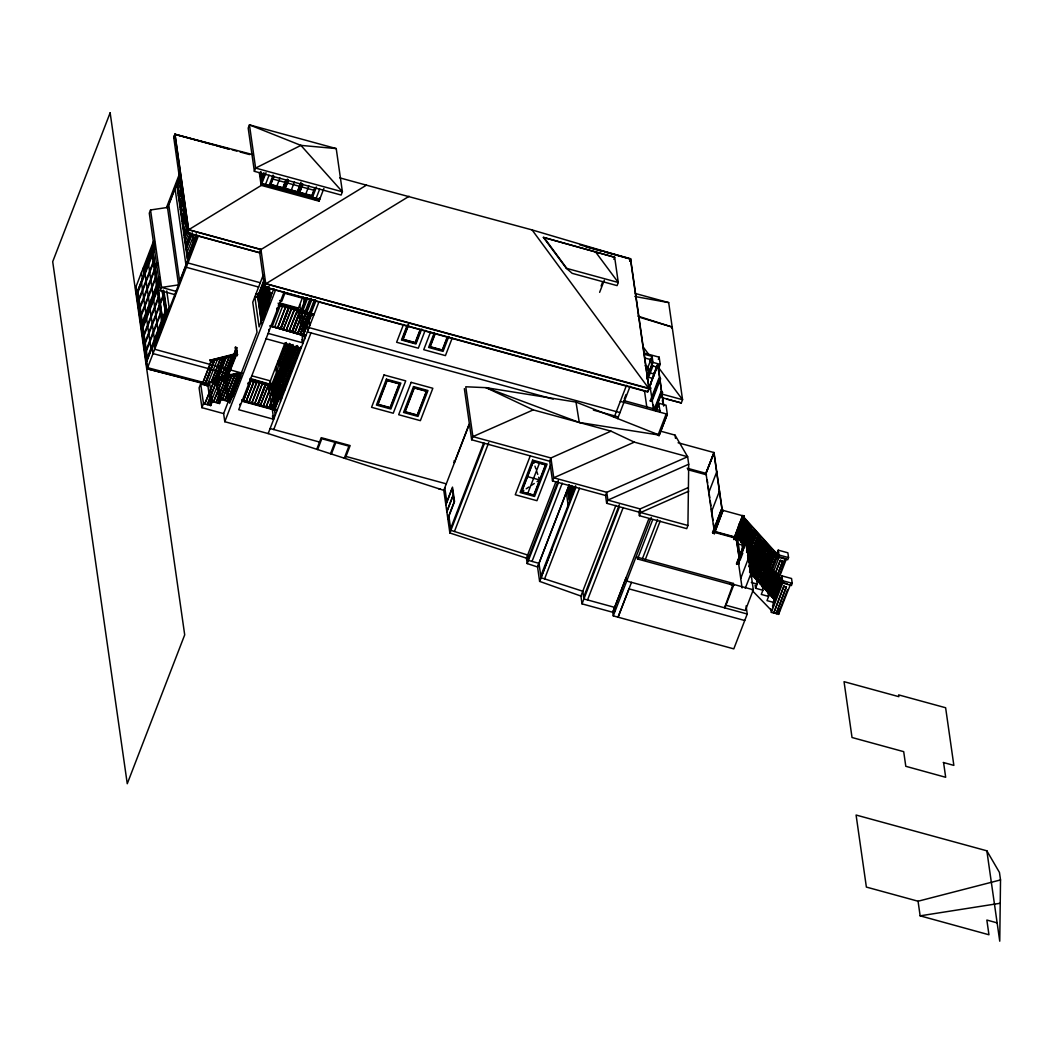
<?xml version="1.0" encoding="UTF-8"?>
<svg xmlns="http://www.w3.org/2000/svg" width="1054" height="1054" viewBox="0 0 1054 1054"><rect width="100%" height="100%" fill="white"/><g stroke="black" fill="none" stroke-linecap="round" stroke-linejoin="round"><path stroke-width="1.5" d="M688.196 487.607L640.121 508.937L638.895 512.099L639.409 515.709L686.721 528.647L687.933 525.485L688.71 464.234L687.643 456.738L675.034 435.118L660.779 431.218M986.847 850.815L999.745 941.182L1000.523 879.932L999.455 872.435L986.847 850.815L856.085 815.032L866.375 887.073L918.06 901.223L1000.523 879.932M259.324 172.54L261.142 185.333L319.006 201.143L319.349 197.915M650.779 384.644L651.161 381.548M678.104 442.772L714.019 452.574L705.93 473.733M174.977 134.174L173.739 137.415L187.309 233.053L259.613 252.841L260.865 249.614L366.423 185.161L532.072 229.917L630.45 259.047L648.974 388.728L647.723 391.969L264.501 287.07L259.692 252.644L260.931 249.416L188.613 229.64L174.977 134.174L228.955 148.93M179.562 176.137L167.494 207.44L150.538 209.97L149.286 213.198L160.34 290.654L174.806 294.606M153.607 241.01L135.597 287.742L147.165 368.795L209.206 385.118M166.466 207.651L179.891 172.79M143.384 269.982L154.437 241.3M179.641 176.729L168.785 204.924L179.667 281.168L197.19 235.714M143.673 271.932L154.53 243.751M177.072 186.716L179.931 179.285M179.891 180.194L177.441 186.36L178.6 194.463L181.591 186.492M136.901 292.775L154.477 247.189M136.967 293.236L154.24 248.401M137.139 294.435L155.267 247.598M178.126 190.142L181.038 182.579M178.35 195.715L181.749 186.887M138.957 298.769L153.093 262.09M139.128 299.968L153.265 263.289M178.693 198.126L182.092 189.298M181.894 190.445L179.075 197.757L180.234 205.873L183.053 198.547M181.525 191.604L179.193 197.638L180.313 205.451L182.645 199.404M179.76 201.551L182.671 193.989M140.063 306.582L154.2 269.89M155.03 267.742L156.743 263.105M140.235 307.781L154.371 271.102M155.201 268.941L157.533 262.894M179.984 207.124L182.816 199.773M180.326 209.522L183.159 202.17M183.739 201.498L180.695 209.166L181.855 217.269L185.24 208.494M141.183 314.382L155.32 277.703M141.355 315.581L155.491 278.902M181.38 212.948L183.712 206.913M181.617 218.534L185.017 209.706M141.42 324.448L159.589 277.307M141.592 325.646L159.457 279.323M181.96 220.932L184.872 213.356M141.658 326.108L159.8 279.033M141.961 328.202L159.51 282.656M142.026 328.65L159.879 282.327M182.382 223.935L185.306 216.36M142.198 329.849L159.786 284.224M182.724 226.333L186.123 217.519M186.136 218.31L183.106 225.978L184.266 234.08L187.256 226.109M160.34 290.654L161.591 287.413L150.538 209.97M183.778 229.759L186.11 223.725M144.016 334.197L158.153 297.518M144.187 335.396L158.324 298.717M184.015 235.345L186.848 227.993M184.358 237.743L187.19 230.391M186.993 231.537L184.727 237.387L185.886 245.49L190.405 233.777M187.19 231.221L184.858 237.269L185.965 245.068L190.629 232.987M145.123 341.997L159.259 305.317M160.089 303.157L163.001 295.607M188.613 229.64L187.375 232.881L259.692 252.644M145.294 343.196L159.431 306.516M160.261 304.356L163.172 296.806M185.412 241.168L188.903 232.104M185.636 246.755L190.748 233.514M146.242 349.809L160.379 313.13M146.414 351.008L160.551 314.329M185.978 249.152L192.223 232.974M187.045 252.578L194.028 234.449M146.48 359.875L166.071 309.059M146.651 361.074L166.242 310.258L163.357 290.1M146.717 361.522L166.611 309.902L163.897 290.864M196.334 233.83L187.52 256.899L186.36 248.797L192.289 233.421L193.422 241.379M187.269 258.164L196.347 234.62M154.174 345.475L169.035 306.912L166.756 290.917M154.451 347.438L197.651 235.332M198.468 235.688L147.165 368.795L209.048 384.526M254.37 171.315L255.608 168.087L249.442 124.859L336.226 148.574L342.392 191.802L341.14 195.043L254.37 171.315L248.191 128.087L249.442 124.859L300.904 145.386L336.226 148.574M263.895 172.698L261.721 178.35L260.812 172.052M261.471 179.615L263.684 173.857M260.891 183.58L264.594 173.976M261.142 185.333L266.03 172.672M264.778 186.321L269.073 175.201M273.091 175.122L269.218 185.201L312.603 197.058L316.49 186.993M273.711 176.137L270.43 184.634L283.091 188.086L286.359 179.602M273.961 176.361L270.838 184.45L282.894 187.744L286.003 179.654M200.668 383.814L203.488 403.629L210.721 405.606L207.901 385.79L200.668 383.814L199.101 387.859L201.933 407.674L223.632 413.603L224.792 421.705L268.177 433.576L443.787 490.347L449.874 532.981L526.433 558.172L527.198 563.574L537.566 566.986L539.622 581.386L580.912 596.05L582.032 603.863L612.756 612.269L613.283 615.879L733.795 648.869L747.233 614.021L746.074 605.892M276.859 186.097L279.982 178.007M211.696 360.692L202.091 384.631L211.143 360.824M204.463 385.066L214.621 360.007L204.95 385.421M204.489 385.29L214.081 360.125M204.911 385.197L214.621 360.007M206.9 385.948L217.559 359.309M207.901 385.79L209.456 381.746L216.689 383.722L219.522 403.537L212.289 401.561L209.456 381.746M283.684 189.153L287.558 179.075M288.164 180.089L284.896 188.587L297.544 192.052L300.825 183.554M288.414 180.313L285.305 188.402L297.347 191.696L300.996 182.25M210.879 382.562L220.484 358.623L211.327 382.694M201.933 407.674L203.488 403.629M213.738 383.353L223.422 357.938L204.819 403.774L214.463 380.059M213.29 383.221L222.868 358.057M213.712 383.129L223.422 357.938M207.23 404.433L225.833 357.596M207.678 404.552L225.793 357.372M216.149 384.012L226.346 357.24M216.689 383.722L218.244 379.677L225.477 381.653L228.31 401.469L223.632 413.603M291.326 190.049L294.448 181.96M209.641 405.092L229.271 356.555L220.115 380.626M210.721 405.606L212.289 401.561M222.526 381.284L232.209 355.857L213.606 401.706L223.224 377.754M222.078 381.153L231.656 355.988M222.354 381.14L232.209 355.857M235.385 347.201L235.872 354.592L237.321 355.554L236.742 347.57L235.385 347.201L236.373 354.118L210.036 360.31L236.294 353.512M262.578 298.98L254.831 296.859L252.749 302.261L257.031 332.273L229.693 403.208L225.411 373.195M263.197 275.16L255.081 296.214L263.513 298.519M235.529 351.496L227.769 370.626L235.635 349.902M261.326 322.524L257.426 293.684L258.862 294.079L262.472 319.362M227.769 370.626L235.674 350.139M236.333 348.65L236.742 347.57M216.017 402.364L236.742 351.575M227.941 371.838L235.846 351.338M216.465 402.483L235.872 351.562L236.781 351.812M224.91 381.719L236.294 351.456M264.185 280.799L258.125 295.542L264.304 279.205M224.937 381.943L236.043 352.761L236.952 353.011M259.152 297.636L258.862 294.079M228.402 373.551L236.307 353.05M226.294 379.796C229.917 381.166 223.488 379.572 227.335 377.095M227.822 375.487L227.071 368.781L228.507 369.177M228.626 373.603L236.531 353.103M263.829 283.684L258.322 296.964L264.225 281.023M298.137 193.106L301.47 184.476M226.32 379.98L227.453 377.016M228.389 374.908L236.966 353.696M258.322 296.964L263.974 282.314M264.594 283.645L258.533 298.387L264.146 283.526M228.955 372.325L229.285 376.133L218.428 403.023L228.534 376.515M258.533 298.387L264.738 282.288M302.63 184.042L299.362 192.539L312.01 196.004L315.291 187.507M218.428 403.023L229.113 376.607M258.757 298.453L264.396 283.803M302.88 184.266L299.758 192.355L311.813 195.649L314.935 187.559M218.876 403.142L229.074 376.383M265.358 283.605L258.731 299.81L264.91 283.486M258.731 299.81L265.134 283.539M219.522 403.537L221.077 399.492L218.244 379.677M265.002 286.49L258.941 301.233L265.107 284.909M265.2 287.926L259.139 302.669L265.318 286.332M259.139 302.669L265.344 286.556M232.012 375.685L222.394 399.637L231.458 375.817M265.977 287.887L259.35 304.092L265.806 286.688M259.35 304.092L266.122 286.517M266.741 287.847L259.547 305.515L266.293 287.716M259.547 305.515L266.886 286.477M268.111 286.569L259.758 306.938L267.057 287.689M268.283 287.768L259.956 308.374L267.821 287.65L269.798 300.548M224.779 400.072L234.937 375L225.266 400.415M224.805 400.296L234.396 375.132M225.227 400.191L234.937 375M268.48 289.191L260.167 309.797L268.032 289.073M260.167 309.797L268.059 289.297M268.124 292.09L260.364 311.22L268.507 289.415M260.364 311.22L268.269 290.72M305.792 194.002L308.914 185.912M268.322 293.513L260.562 312.643L267.979 291.8M260.562 312.643L268.019 292.024M227.677 401.073L237.321 374.447M227.216 400.955L237.901 374.539M269.547 293.592L260.773 314.079L268.638 293.355M268.849 294.777L260.97 315.502L269.323 295.12M232.012 395.25L230.734 394.459L229.047 398.86L230.51 399.453L229.074 399.058L230.615 395.066L231.234 399.216M268.625 296.306L261.181 316.925L269.047 296.2M231.234 394.868L239.548 374.275M239.785 373.511L239.442 374.407L213.066 380.613L212.697 378.926L239.034 372.721L240.391 373.09L240.813 376.094M269.139 299.217L261.379 318.348L269.534 296.556M239.759 375.698L231.432 396.304L239.311 375.58M238.652 374.025L240.009 374.394L240.391 373.09M261.379 318.348L268.836 297.729M230.51 399.453L231.498 396.581M262.038 319.902L269.007 298.928M231.643 397.727L239.508 377.003L239.706 378.426L238.612 373.801M261.59 319.77L269.033 299.152M273.869 288.598L259.113 326.885L254.831 296.859M232.697 396.185L240.035 377.148L239.06 376.884M262.604 318.44L269.337 300.64M232.736 396.409L239.508 378.834M262.354 319.744L269.099 301.945M263.342 318.176L265.028 313.776M266.754 309.612L269.547 302.063M263.658 318.005L265.344 313.618M224.792 421.705L275.647 289.758M315.409 200.155L319.691 189.035M248.151 383.537L248.56 382.47L248.243 384.223M270.338 325.91L305.449 335.067L305.397 336.173L270.338 325.91L305.397 336.173M270.443 326.621L270.496 325.502M278.493 305.726L278.823 303.96L313.868 314.197L313.446 315.278L278.401 305.041L279.784 305.858M284.079 292.05L238.731 409.716L273.684 419.268L268.796 385.053L250.206 379.967M319.006 201.143L323.881 188.482M243.606 400.744L251.05 380.112L243.184 400.836L251.471 380.02L253.882 380.678M272.314 326.253L280.206 305.752M253.948 381.126L246.043 401.627L253.909 380.902M274.712 326.911L282.591 306.187L285.45 306.977M256.768 381.68L248.902 402.404L257.229 381.811M285.476 307.201L277.61 327.926L285.515 307.425M259.6 382.246L251.774 403.195L260.088 382.589M288.374 308.203L280.469 328.703L288.348 307.979M288.822 308.321L280.931 328.822L288.796 308.097M291.655 308.888L283.342 329.48L291.207 308.756L291.721 309.336M265.424 384.486L257.492 404.749L265.358 384.025M294.106 309.771L286.201 330.271L294.553 309.889M265.845 384.381L257.94 404.881L265.871 384.605M268.23 384.815L260.351 405.54L268.678 384.934M269.31 383.709L285.133 342.682M285.753 343.341L279.415 359.77L280.443 366.99L289.073 344.579M279.797 359.414L286.108 343.037M286.398 342.484L279.916 359.295L280.693 365.725L289.297 343.393M271.537 385.724L263.223 406.317L271.089 385.593L271.603 386.172M299.823 311.338L291.932 331.826L299.797 311.114M280.232 362.55L287.413 343.947L287.847 346.95M271.695 384.894L276.385 372.721L275.621 367.345M300.311 311.681L292.38 331.957L300.245 311.233M305.884 297.676L301.51 309.006L301.747 310.666L306.45 298.48M271.339 387.951L277.676 371.495L276.688 364.579M271.616 389.888L272.946 386.423L274.791 399.334L294.751 347.57M273.539 384.908L279.297 369.954L278.032 361.087M306.991 297.676L301.813 311.114L304.566 330.324L315.844 301.049M307.636 298.084L303.486 308.835L303.842 311.325M273.197 388.056L290.219 343.881M290.113 344.46L266.082 407.107L290.601 344.829M303.104 312.01L294.791 332.616L302.656 311.892L303.17 312.471M291.009 344.513L284.303 361.904L285.357 369.282L293.17 349.006L292.643 345.304L284.83 365.593M274.844 388.61L283.592 365.909M284.527 363.485L291.787 344.645M310.139 298.572L304.211 313.934L304.026 312.603M275.147 390.718L283.895 368.004M276.807 387.161L268.941 407.885L284.198 370.112M311.035 298.308L297.65 333.393L306.003 313.025M303.038 319.665L311.246 298.361M269.363 407.779L277.334 387.74M298.071 333.301L311.154 299.217M285.133 367.701L292.946 347.412M311.879 299.402L304.777 317.847L305.502 322.946L314.382 299.903M280.193 388.518L271.8 408.662L279.679 387.938M308.414 313.684L300.509 334.184L308.44 313.908M273.684 404.446L281.365 384.526L282.63 393.406L299.889 348.637M296.332 345.712L282.512 381.561L283.539 388.781L298.506 349.968L298.098 347.069M280.127 388.07L271.774 408.438M282.894 381.205L296.556 345.936M273.974 406.396L280.298 389.967L281.563 398.847M304.263 328.229L315.199 299.85M304.329 328.677L315.475 299.758M274.185 407.924L279.455 394.275L280.496 401.6M283.447 384.104L297.584 347.425M311.233 314.197L303.381 334.961L311.694 314.329M298.137 350.323L283.789 387.529L283.012 381.087M241.735 401.113L276.688 410.665L276.741 409.545L241.788 399.993M281.326 397.187L300.785 346.687M276.688 410.665L276.741 409.545M285.16 388.689L250.206 379.124L249.798 380.204L284.751 389.756L285.16 388.689L250.114 378.452M268.177 433.576L319.085 301.47M273.737 429.531L310.97 332.906M316.753 449.267L321.22 437.673L350.152 445.578L345.185 458.464M317.636 449.557L321.813 438.727L334.922 442.311L330.521 453.721M331.404 454.01L335.818 442.561L348.927 446.145L344.289 458.174M403.484 324.474L396.62 342.273L418.319 348.202L425.17 330.403M407.239 325.093L401.482 340.02L415.948 343.986L421.705 329.046M407.569 325.87L402.246 339.678L415.579 343.327L420.902 329.52M408.412 324.632L402.694 339.467L415.355 342.919L420.506 329.573M408.649 324.895L403.102 339.283L415.157 342.576L420.151 329.625M430.599 331.891L423.734 349.691L445.434 355.62L452.298 337.82M434.367 332.497L428.609 347.438L443.062 351.39L448.82 336.45M434.959 333.525L429.821 346.871L442.469 350.336L447.621 336.99M435.21 333.749L430.23 346.687L442.272 349.981L447.265 337.043M601.096 286.056L602.822 281.602M599.634 292.34L604.285 280.259M613.876 259.35L614.666 257.268L543.363 237.374L566.341 268.296L572.164 273.329L617.077 285.608L618.276 282.485L614.666 257.268L543.363 237.374M629.752 260.865L630.582 258.717L579.779 244.831M551.874 549.595L539.622 581.386L575.958 487.185M544.589 578.883L579.529 488.213M614.205 417.213L626.498 385.329M624.258 399.044L625.997 394.525M617.67 418.583L630.108 386.317M649.607 361.245L650.7 358.439M646.497 370.968L652.11 356.41L644.257 354.263M647.275 376.37L651.635 365.04M646.642 378.821L652.966 362.405L652.11 356.41M652.927 365.975L648.566 377.306L652.176 378.294L657.38 364.803L658.579 365.132L657.749 367.293L658.961 367.622L660.199 364.381L659.172 357.187L644.086 353.05M658.342 359.335L659.172 357.187M671.727 328.242L672.188 327.069L637.907 316.121M650.081 385.474L657.973 364.974L659.87 378.254L651.978 398.755L659.646 378.188L657.749 364.908L649.857 385.408L651.978 398.755M630.582 258.717L649.106 388.399L647.854 391.64L264.58 286.872M650.213 400.955L658.921 378.215L660.66 378.676L651.939 401.429L650.199 400.863M654.837 409.479L661.609 391.917L659.725 378.729L652.057 399.295L653.52 409.545M653.915 410.151L660.884 391.93L662.637 392.496L660.884 397.029M654.916 410.032L661.688 392.457L663.809 405.803M655.14 410.085L661.912 392.523M655.865 410.862L658.803 403.234L666.036 405.21L667.314 414.222L659.277 435.078L579.278 422.47L486.065 387.661L465.763 386.778L472.89 436.619L471.665 439.781L550.386 461.428M656.51 410.006L657.551 406.475L658.763 406.804M662.255 401.034L663.427 397.99M666.8 399.123L681.306 402.944L682.557 399.716L668.684 302.603L635.364 293.499M613.283 615.879L651.253 517.435M631.491 582.348L618.066 617.183L629.001 588.87L744.73 620.503M705.864 473.312L714.019 452.588L722.306 510.623L714.151 531.348M705.89 473.457L714.019 452.588M708.762 492.574L716.76 471.797M711.503 511.783L719.5 491.006M712.57 532.494L721.371 509.649L723.031 510.096L714.335 533.693L712.57 532.494L714.335 533.693L714.19 532.929M712.675 533.245L721.371 509.649M717.629 521.743L719.342 517.29M721.055 512.837L722.201 509.872M733.584 538.805L733.834 538.133L735.6 539.332L733.834 538.133M738.498 526.038L739.658 523.021M734.533 536.96L742.622 515.841M733.689 539.556L742.569 515.472L744.229 515.92L735.349 540.004M735.811 535.551L743.333 515.933L723.07 510.399L714.968 531.506L735.231 537.053M735.244 539.253L736.746 535.327L744.387 543.785M737.326 533.851L742.438 520.571M777.865 555.616L743.9 518.015L744.229 515.92M736.772 537.369L743.834 520.373L736.772 537.369L742.635 521.743M736.206 538.937L739.368 558.949M738.077 538.554L745.165 521.862L738.722 539.016L738.077 538.554L738.722 539.016M738.116 538.857L744.572 521.69M739.539 540.425L746.588 523.43L740.145 540.597L739.5 540.122L740.145 540.597M740.092 540.294L746.588 523.43M740.909 541.703L748.011 525.011L741.555 542.164L740.909 541.703L741.555 542.164M740.962 541.993L747.418 524.839M741.515 541.861L748.011 525.011M749.434 526.578L742.385 543.574L748.827 526.42L749.473 526.881L748.827 526.42M742.385 543.574L748.88 526.71M736.469 563.679L750.856 528.159L744.994 543.785M744.387 543.614L750.25 527.988M736.575 564.43L745.468 540.346L747.233 541.624L745.586 541.176M744.954 543.482L750.856 528.159M737.523 564.022L746.258 541.361M737.681 564.061L746.403 541.4L753.32 589.779L745.31 610.543L725.495 605.128L733.373 583.455L637.275 557.197L637.538 558.989L733.624 585.26L724.889 607.908L724.638 606.116M746.192 544.233L781.581 583.547L782.621 581.861L746.983 542.402L747.115 540.807M746.957 541.822L752.279 529.727L747.009 543.824M736.838 563.758L738.511 564.285L739.302 562.217M739.948 560.53L742.793 553.166M746.219 544.391L751.673 529.569M746.97 543.521L752.279 529.727M753.096 531.137L746.64 548.291L753.702 531.308M746.561 550.82L748.933 546.394L746.601 551.123M746.575 552.52L748.933 546.394M747.207 551.282L755.125 532.876L748.669 550.03L748.024 549.569M748.063 549.872L754.519 532.718M755.125 532.876L748.669 550.03M748.024 552.691L749.75 547.803L750.395 548.264L749.75 547.803M748.037 554.391L750.356 547.961M756.548 534.457L749.486 551.44L755.942 534.286L756.588 534.747L755.942 534.286M749.486 551.44L755.981 534.589M747.629 558.567L751.779 549.542L740.725 578.448M747.681 558.87L751.173 549.371M748.235 558.725L751.779 549.542M750.909 553.021L757.971 536.025L751.515 553.179L750.87 552.718M753.241 548.278L757.971 536.025M749.051 560.135L753.202 551.11L749.065 561.835M749.104 560.438L752.596 550.939M749.104 562.138L752.635 551.242M754.058 549.687L759.394 537.593L752.938 554.76L752.292 554.285L752.938 554.76M752.332 554.588L758.788 537.435M752.885 554.457L759.394 537.593M748.748 566.617L754.018 552.52L754.664 552.981L749.354 566.775M749.302 566.472L754.032 554.22M754.927 553.1L760.211 539.002L760.856 539.477L754.361 556.328L753.715 555.866M750.711 566.354L756.047 554.259L750.184 569.885M750.171 568.185L755.441 554.088M750.145 569.582L756.047 554.259M756.904 552.836L762.226 540.742L755.771 557.909L755.125 557.434L755.771 557.909M755.178 557.737L761.634 540.583M757.51 553.007L762.226 540.742M756.864 555.669L750.369 572.52L757.47 555.827L751.015 572.994M745.27 588.303L750.988 573.468M757.141 557.474L763.649 542.323L751.831 574.404L758.933 557.711L758.287 557.237L751.831 574.404M757.154 559.173L763.043 542.151M757.747 557.645L763.649 542.323M752.437 574.562L758.893 557.408M758.603 559.358L765.072 543.89L758.616 561.057L757.971 560.583L758.616 561.057M758.577 560.754L765.072 543.89M759.71 558.818L760.356 559.279L759.71 558.818L753.254 575.971L766.495 545.471L760.039 562.625L759.394 562.164L760.039 562.625M753.254 575.971L759.75 559.121M760.303 558.976L753.86 576.143M759.433 562.454L765.889 545.3M761.765 557.724L766.495 545.471M754.677 577.552L761.726 560.557L755.283 577.711L754.638 577.249L755.283 577.711M767.918 547.039L760.856 564.035L767.312 546.881L767.958 547.342L767.312 546.881M760.856 564.035L767.352 547.171M756.1 579.12L763.201 562.428L756.1 579.12L762.556 561.966M756.693 579.278L762.556 563.666M764.058 561.005L769.341 548.62L762.279 565.603M764.611 560.873L768.748 550.148M764.572 563.706L757.523 580.688L763.966 563.534L764.611 563.995L763.966 563.534M757.523 580.688L764.018 563.837M764.255 565.352L770.764 550.188L764.308 567.342L763.663 566.881L764.308 567.342M764.651 574.298L770.5 575.892L774.308 602.611L766.996 600.609L768.603 596.432L761.291 594.43L762.898 590.253L755.586 588.251L757.194 584.074L753.373 557.355L747.523 555.748M763.702 567.184L770.158 550.03M764.269 567.052L770.764 550.188M758.946 582.269L765.994 565.273L759.499 582.137M759.539 582.427L766.034 565.576L765.388 565.115M772.187 551.769L765.125 568.752L771.581 551.598L772.226 552.059L771.581 551.598M760.316 583.547L767.417 566.854L760.962 584.008L760.316 583.547L760.962 584.008M760.356 583.837L766.811 566.683M760.922 583.705L767.417 566.854M768.274 565.431L773.61 553.337L767.154 570.491L766.508 570.03L767.154 570.491M766.548 570.333L773.004 553.179M768.88 565.603L773.61 553.337M768.84 568.422L761.779 585.418L768.234 568.264L768.88 568.725L768.234 568.264M769.697 567.012L774.426 554.747L775.072 555.208L774.426 554.747M775.019 554.918L767.971 571.9L774.466 555.05M763.162 586.683L770.263 570.003L763.807 587.157L763.162 586.683L763.807 587.157M763.201 586.986L769.657 569.832M763.768 586.854L770.263 570.003M769.394 573.481L776.442 556.486L771.765 569.041M777.391 552.322L778.221 550.162L787.865 552.797L788.55 557.606L787.72 559.753L778.076 557.118L777.391 552.322L778.603 552.652M771.133 570.28L776.442 556.486M771.726 571.874L764.624 588.567L771.08 571.4M764.624 588.567L771.12 571.703M765.23 588.725L776.956 557.724M778.076 557.118L778.906 554.971L778.221 550.162M771.66 574.048L771.699 575.695L746.443 547.737M778.274 556.881L778.05 558.462L778.445 557.276M766.047 590.135L773.109 573.139L766.653 590.306L766.008 589.832L766.653 590.306M770.197 580.201L779.196 556.855L786.429 558.831L776.548 584.469M770.803 580.372L771.027 578.053M767.47 591.716L773.926 574.549L767.47 591.716L774.571 575.023M768.076 591.874L773.939 576.248M775.164 573.613L780.303 560.293L782.714 560.952L774.216 583.6L782.714 560.952M776.627 584.259L771.818 582.941L780.303 560.293M768.853 592.98L775.942 576.288L769.499 593.455L768.853 592.98L769.499 593.455M768.893 593.283L775.349 576.13M770.316 594.864L777.365 577.869L770.869 594.719M770.922 595.023L777.417 578.172L776.772 577.697M778.102 578.791L784.848 559.661M771.686 596.129L778.787 579.437L772.332 596.604L771.686 596.129L772.332 596.604M771.739 596.432L778.195 579.278M772.292 596.3L778.195 580.978M780.21 581.017L773.162 598L779.604 580.846L780.25 581.321L779.604 580.846M781.897 575.866L781.067 578.027L781.752 582.822L791.396 585.457L792.226 583.31L791.541 578.501L781.897 575.866L782.582 580.675L780.974 583.732L781.633 581.479M773.135 602.888L781.198 581.94M782.081 581.255L781.686 583.06M773.096 604.39L781.198 583.363L772.727 606.985L772.556 605.773M774.479 599.805L774.861 600.74L774.65 599.581M773.781 613.046L783.965 585.998L773.781 613.046L771.37 612.387L782.872 582.559L787.206 583.745M776.192 613.705L786.376 586.656L776.192 613.705L778.603 614.363L790.184 585.128M778.432 613.164L780.026 608.79L778.603 614.363M780.619 607.486L787.536 589.555M173.673 137.587L174.924 134.359L252.789 154.609M187.309 233.053L188.547 229.812L174.924 134.359L213.013 144.78M264.501 287.07L265.753 283.829L260.931 249.416M454.34 462.601L468.859 424.973M443.787 490.347L469.478 423.774M445.802 504.458L452.495 487.119L454.551 501.52L447.858 518.871M445.868 504.906L452.245 488.371L453.18 494.906L446.804 511.44M446.87 511.888L453.246 495.354L454.182 501.888L447.805 518.41M450.638 528.541L483.694 442.878M449.874 532.981L484.418 443.484M454.445 531.479L488.74 442.614M530.241 455.921L515.261 494.748L536.947 500.69L550.781 464.84M521.743 491.757L533.403 461.547L545.458 464.854L533.798 495.051L521.743 491.757L523.825 490.387M527.777 493.404L539.424 463.193M629.62 261.194L630.45 259.047M638.895 512.099L606.669 503.285L605.549 495.472L552.52 480.953L553.745 477.791L550.913 457.976L472.89 436.619L533.258 409.887L610.991 431.152L634.324 442.14L687.643 456.738L606.775 492.31L553.745 477.791L634.324 442.14M526.433 558.172L555.945 481.678M615.18 610.977L614.653 607.367L583.916 598.949L582.77 591.241L541.031 577.724L538.976 563.323L528.423 560.425L528.159 558.62L558.343 480.4M527.198 563.574L558.488 482.495M532.033 561.413L562.217 483.193M569.2 484.945L537.566 566.986L569.213 484.919M570.043 485.433L566.591 494.392L568.132 505.209M570.873 485.775L568.093 492.956L569.12 500.163L574.114 487.225M571.202 485.525L568.475 492.6L569.371 498.911L573.745 487.58M569.028 495.485L572.665 486.052M540.781 576.077L575.616 485.789M605.549 495.472L606.775 492.31L607.881 500.11L606.669 503.285M580.912 596.05L615.905 505.353M583.652 597.17L619.304 504.774M582.032 603.863L619.396 507.014M587.539 599.937L623.177 507.567M658.17 434.775L665.799 414.986L666.905 415.289L658.948 435.934M639.409 515.709L640.634 512.534L640.121 508.937L607.881 500.11L688.71 464.234M648.856 518.739L612.756 612.269L626.195 577.434L626.708 581.044L747.233 614.021M637.538 558.989L652.769 519.517M642.466 558.594L657.564 519.451M645.074 560.148L660.186 521.019M778.998 556.868L778.076 558.686L743.096 519.78M776.113 576.722L781.462 582.638L780.974 583.732M782.621 581.861L781.475 582.085M526.223 488.806L528.897 487.027M531.585 485.262L534.259 483.496M537.026 481.665L539.622 479.952L538.686 477.185M262.169 184.872L188.547 229.812L260.865 249.614M409.15 196.268L265.753 283.829L648.974 388.728L532.072 229.917M610.991 431.152L550.913 457.976L549.687 461.151L552.52 480.953M688.71 491.204L640.634 512.534L687.933 525.485M211.775 360.442L222.473 357.925M225.53 357.201L236.702 354.315M209.957 359.717L210.326 361.403L236.307 355.29M216.044 379.295L226.742 376.779M234.383 374.974L239.969 374.17M918.06 901.223L920.142 915.834L1000.009 903.291M533.258 409.887L486.065 387.661L575.985 402.075L659.277 435.078L653.467 433.484M634.851 296.49L668.684 302.603M209.272 383.972L147.6 367.675L136.019 286.622M723.097 510.834L721.476 510.399M730.014 584.272L733.624 585.26L733.373 583.455M339.704 177.836L366.423 185.161M232.13 149.8L236.9 151.104M240.075 151.974L249.587 154.569M216.189 145.65L228.889 149.128M586.011 246.873L601.887 251.221M605.062 252.09L628.869 258.612M272.92 179.048L284.962 182.342M287.373 183.001L299.428 186.294M301.839 186.953L313.894 190.247M319.744 199.219L261.893 183.409L260.285 172.197M319.533 199.746L261.682 183.936L259.995 172.737M566.341 268.296L618.276 282.485L595.299 251.577M644.574 357.925L650.871 359.638L651.728 365.646L656.55 366.963M652.966 362.405L660.199 364.381M645.022 365.791L648.157 366.66L648.935 372.062M650.226 372.984L653.836 373.972M648.039 387.292L651.056 388.122M265.819 283.631L649.106 388.399M661.609 391.917L659.949 378.794M187.955 262.96L260.272 282.735M660.858 393.788L682.557 399.716L658.263 367.187M186.294 267.281L258.612 287.044M662.716 397.872L681.306 402.944M269.205 292.63L272.064 293.407M268.678 293.579L269.574 293.816M268.388 294.646L269.745 295.028M268.427 294.883L269.784 295.252L269.337 292.169M268.599 296.082L269.495 296.319L261.142 316.701M257.268 294.092L258.704 294.488M255.924 294.026L258.125 294.633M259.231 294.936L260.14 295.186M264.501 296.372L267.426 297.175M279.626 300.509L281.84 301.115L284.83 293.315L302.314 298.098L297.689 310.113L298.15 313.367M280.232 303.091L298.466 308.071M265.674 299.823L268.77 300.68M278.072 303.223L298.216 308.73L303.104 342.945L268.151 333.393M278.915 304.646L313.868 314.197M285.897 307.096L288.309 307.755M291.629 308.664L291.273 309.217M297.347 310.219L299.863 311.562M303.078 311.786L302.722 312.34M308.796 313.354L311.312 314.685M659.83 410.441L623.678 400.56L623.928 402.364M620.319 401.376L667.314 414.222M176.058 291.365L161.591 287.413L178.548 284.896L167.494 207.44M309.02 327.61L619.976 412.601M307.36 331.918L553.166 399.11M593.402 410.111L618.316 416.923M300.482 333.96L308.901 314.026M270.601 326.213L305.555 335.778M486.065 387.661L492.376 389.387M266.069 338.782L301.022 348.347M687.208 468.213L706.009 473.351L714.309 531.387M687.827 469.702L706.496 474.801M236.083 352.985L236.979 353.235M237.73 354.473L236.254 354.184M228.402 369.427L154.688 349.269L153.831 343.077M229.97 369.849L242.407 373.248M251.735 375.804L270.404 380.902M228.349 369.572L226.913 369.19L227.598 373.92M238.678 374.249L239.587 374.499L239.363 373.801M239.06 374.499L239.113 373.327L212.697 378.926M265.331 383.801L262.92 383.142L263.013 383.827M276.78 386.937L274.369 386.278L274.462 386.95M284.672 389.269L282.525 388.689L274.672 409.453L283.025 389.071M231.603 374.881L153.028 353.591L152.171 347.398M234.713 375.738L239.363 377.003M241.037 377.596L239.68 377.227L239.034 372.721M282.564 388.952L284.712 389.532M742.675 516.223L744.335 516.671M230.589 394.868L232.038 395.448M527.58 476.645L539.622 479.952M246.017 401.403L254.396 381.245M241.629 400.401L276.583 409.953M241.893 400.704L276.846 410.256M231.366 398.807L230.734 394.459M714.638 531.835L736.338 537.777L739.368 558.963M221.077 399.492L228.31 401.469M778.906 554.971L788.55 557.606M737.576 543.785L741.963 544.984L742.635 549.701M780.368 560.754L782.779 561.413M270.114 428.543L319.533 442.048M753.228 561.927L759.091 563.534L762.898 590.253M760.395 568.514L764.796 569.713L768.603 596.432M345.962 456.435L446.29 483.852M782.582 580.675L792.226 583.31M781.554 581.887L781.581 583.547L781.462 582.638M438.464 488.621L440.282 489.122M774.163 583.152L771.818 582.941M784.031 586.459L786.442 587.118M751.344 582.467L757.194 584.074M753.32 589.779L733.492 584.364L733.624 585.26M773.755 601.808L774.453 602.572M779.143 608.738L780.052 608.975M773.728 612.598L776.139 613.257M943.277 762.49L953.857 765.388L945.622 707.748L898.627 694.889L898.878 696.681L844.043 681.674L852.027 737.51L903.7 751.66L905.794 766.298L945.675 777.285L943.58 762.569M997.137 922.869L986.847 920.05L988.955 934.766L920.142 915.834M639.422 317.214L672.188 327.069M752.319 590.635L771.726 610.753M743.768 517.119L777.733 554.72M777.747 554.799L778.682 555.827M777.839 555.392L778.774 556.433M746.285 522.731L750.553 527.461M756.983 534.576L760.184 538.12M765.533 544.048L769.815 548.778M774.097 553.521L778.379 558.251M746.851 541.492L781.422 579.766M751.502 549.477L748.287 545.919L748.419 546.828M756.851 555.392L761.133 560.135M767.549 567.236L769.683 569.608M746.561 546.196L772.134 574.562M744.387 544.536L736.746 535.327M746.522 546.907L772.253 575.379M737.589 537.184L744.137 544.431M746.324 546.842L750.685 551.664M758.313 560.122L764.861 567.368M767.048 569.779L771.581 574.865M771.502 575.286L771.409 574.614M744.269 545.326L736.509 535.972M749.644 570.583L775.336 599.766L749.605 571.294M750.488 572.427L775.085 600.411L749.526 572.124M774.782 600.069L774.492 598.988L774.861 600.74M642.716 346.371L648.553 354.184M544.075 237.572L566.788 268.414M533.403 461.547L533.996 463.299M534.958 466.145L535.893 468.911M536.829 471.665L537.764 474.432M575.985 402.075L579.278 422.47M791.132 583.666L791.396 585.457M770.856 608.777L771.37 612.387M745.204 521.546L745.336 522.441M740.343 557.698L737.629 538.699L714.731 532.441L713.479 523.693M738.406 562.177L742.082 587.921M738.393 563.455L738.511 564.285M736.733 563.007L736.851 563.837M713.861 452.548L722.161 510.584M707.194 479.689L707.656 482.943M708.13 486.21L708.828 491.098M709.289 494.352L709.75 497.62M710.225 500.874L710.923 505.762M711.384 509.029L713.018 520.426M675.034 435.118L675.495 438.345M661.688 392.457L663.585 405.737M658.803 403.234L660.094 412.246M653.743 373.063L654.126 375.711M653.48 405.118L653.941 408.293M644.495 390.85L646.958 408.122M626.458 579.239L626.708 581.044M570.675 487.093L571.531 493.088M568.593 492.481L569.45 498.489M464.353 388.649L471.665 439.781M454.076 460.809L454.379 462.904M444.801 487.712L446.817 501.823M448.885 516.236L450.901 530.346L527.646 555.023L528.159 558.62M313.354 314.606L313.446 315.278M308.927 318.993L309.85 325.449M305.937 312.577L306.029 313.249M303.526 297.162L304.224 301.997M307.267 323.315L308.19 329.77M305.489 312.445L305.581 313.13M299.758 304.711L304.646 338.94M301.879 339.441L302.34 342.695M297.452 310.904L289.059 331.048L296.991 310.772M294.58 310.113L294.04 309.323L294.132 309.995M290.074 362.747L290.944 368.768M260.944 171.934L261.8 177.942M284.751 389.756L282.498 388.504L282.604 389.176M269.126 286.701L270.707 297.755M267.321 287.149L269.231 300.574M279.639 387.714L279.745 388.399M272.946 386.423L274.936 400.362M261.181 311.865L261.629 315.027M270.351 381.034L275.239 415.263M257.426 293.684L261.708 323.71M268.19 384.591L268.283 385.263M268.283 386.396L268.704 389.348M270.443 401.574L270.904 404.749M272.485 415.856L272.946 419.031M262.472 383.024L262.565 383.696M236.57 350.376L237.321 355.554M240.246 403.998L240.193 405.118L240.088 404.407M177.573 186.229L178.679 194.041M180.827 209.048L181.947 216.86M183.225 225.859L184.345 233.672M186.492 248.678L187.599 256.478M176.637 183.712L187.612 260.562M175.056 188.626L185.952 264.883M174.819 294.567L175.069 296.411M162.316 290.812L165.241 311.22L163.093 297.228M162.211 291.023L162.883 295.726M153.107 253.21L155.122 267.321M155.333 268.823L157.349 282.933M160.182 302.735L158.166 288.638L162.329 318.769M160.392 304.237L162.408 318.348M152.975 253.329L157.27 283.342M152.145 255.49L156.44 285.502M157.204 290.904L161.499 320.93M148.614 264.659L149.549 271.26M149.734 272.459L150.669 279.06M150.841 280.272L151.789 286.872M151.96 288.071L152.896 294.672M153.673 300.074L154.609 306.688M154.793 307.887L155.728 314.487M155.9 315.686L156.848 322.3M157.02 323.499L157.955 330.1M145.083 273.829L146.019 280.43M146.19 281.629L147.138 288.229M147.31 289.442L148.245 296.042M148.416 297.241L149.365 303.842M150.142 309.244L151.078 315.857M151.249 317.056L152.198 323.657M152.369 324.856L153.304 331.47M153.476 332.669L154.424 339.269M143.133 268.177L144.016 274.33M141.473 272.499L142.343 278.651M141.539 282.999L142.488 289.6M142.659 290.799L143.607 297.412M143.779 298.611L144.714 305.212M144.885 306.411L145.834 313.012M146.598 318.427L147.547 325.027M147.718 326.226L148.667 332.827M148.838 334.026L149.773 340.64M149.945 341.839L150.893 348.439M138.008 292.169L142.303 322.181M143.067 327.596L147.362 357.609M776.376 583.27L777.681 592.374M755.138 585.102L755.586 588.251M747.892 552.744L750.593 571.597M751.041 574.746L751.489 577.882M297.465 345.567L298.005 350.442M292.959 344.5L293.552 348.703L275.423 395.724L274.238 387.319M274.83 399.624L275.028 400.981M229.403 375.487L227.967 375.092M268.954 329.52L268.902 330.64L268.954 329.52M277.268 307.979L276.952 309.731L277.268 307.979M262.499 383.248L254.633 403.972L262.499 383.248M283.368 364.315L274.62 387.029L275.661 394.407L284.422 371.706L283.368 364.315M384.025 374.947L371.561 407.305L393.247 413.234L405.724 380.876L384.025 374.947M386.396 379.163L376.423 405.065L390.889 409.018L400.863 383.116L386.396 379.163M386.989 380.231L377.635 404.499L390.296 407.964L399.65 383.682L386.989 380.231M387.187 380.573L378.043 404.314L390.099 407.608L399.242 383.867L387.187 380.573M411.152 382.352L398.675 414.723L420.375 420.651L432.838 388.28L411.152 382.352M413.524 386.581L403.537 412.47L418.003 416.422L427.977 390.533L413.524 386.581M414.117 387.635L404.749 411.916L417.41 415.368L426.765 391.1L414.117 387.635M414.301 387.991L405.158 411.719L417.213 415.026L426.356 391.284L414.301 387.991M110.143 112.818L52.7 261.682L127.257 783.728L184.7 634.864L110.143 112.818M532.613 460.137L520.123 492.508L534.589 496.46L547.079 464.103L532.613 460.137M533.205 461.191L521.335 491.941L533.996 495.406L545.853 464.656L533.205 461.191M300.904 145.386L255.608 168.087L342.392 191.802L300.904 145.386"/></g></svg>
